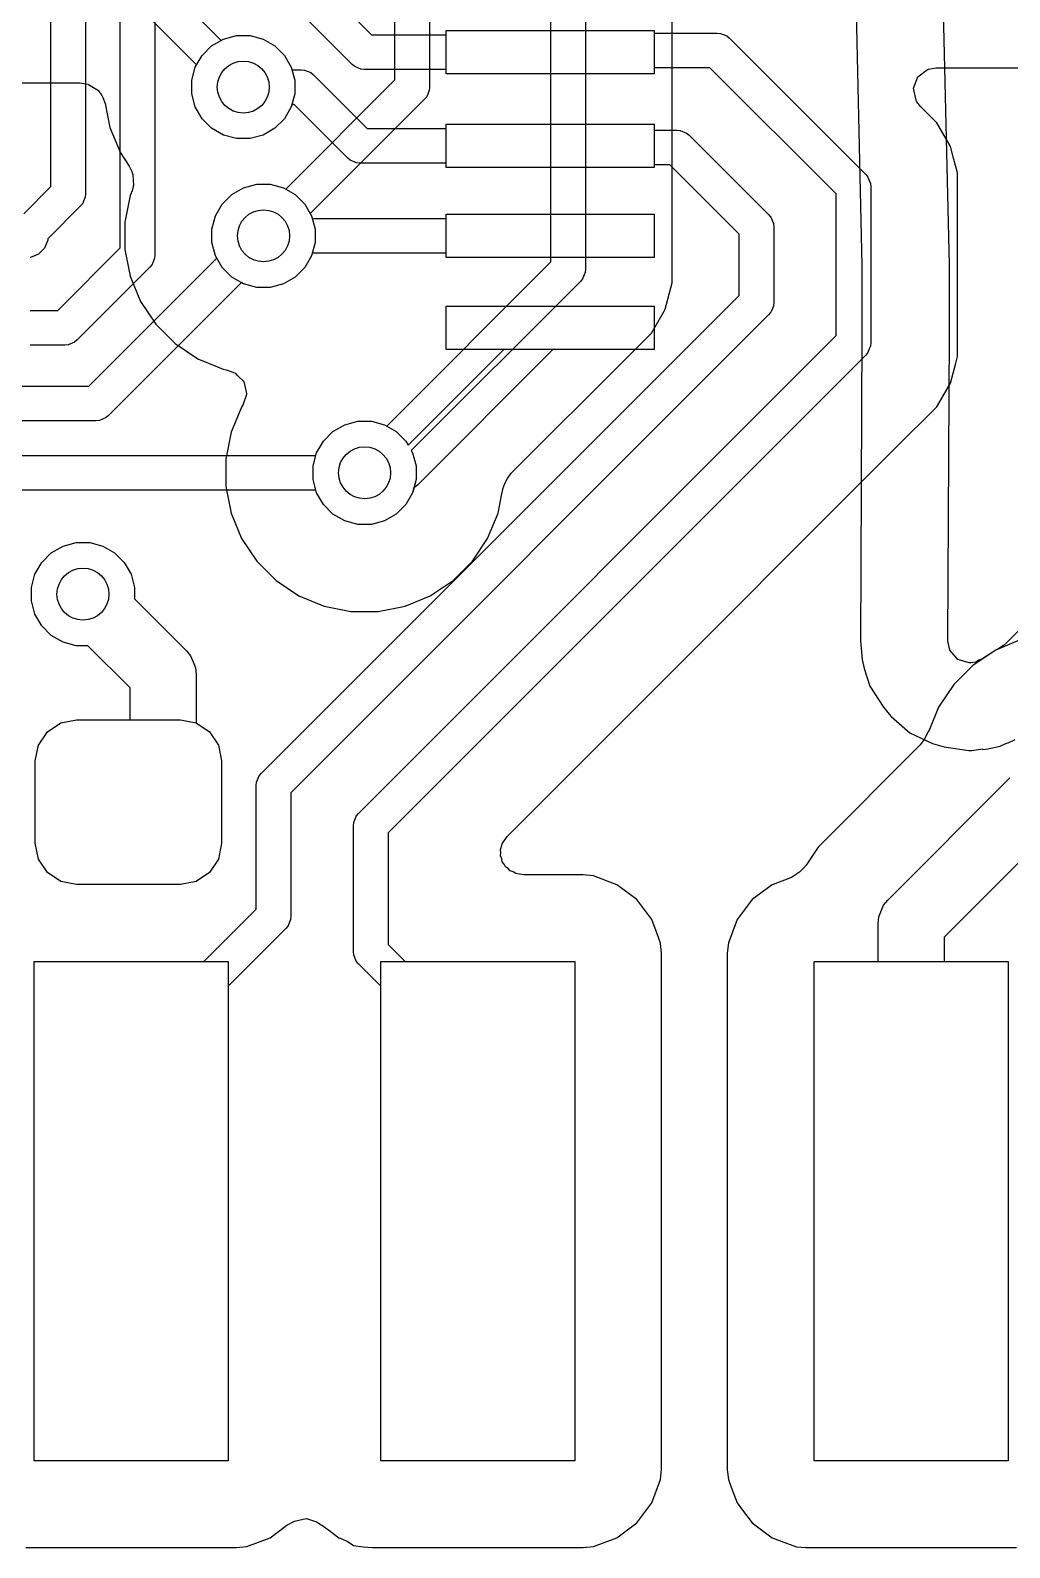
# Model space of a CAD drawing. Header units: millimetres. Extents: x 87.1 to 142.6, y -85.7 to -60.8.
# Drawn here: x 127.1 to 132.75, y -76.3 to -67.55 of the extents above; entities that cross this region are included whole.
import ezdxf

# ---------------------------------------------------------------- set-up
doc = ezdxf.new("R2010")
doc.units = ezdxf.units.MM
for name, color, linetype, true_color in [('B.Cu', 153, 'CONTINUOUS', 0x4d7fc4), ('F.Cu', 13, 'CONTINUOUS', 0xc83434), ('F.Mask', 201, 'CONTINUOUS', 0xd864ff), ('F.Paste', 253, 'CONTINUOUS', 0xb4a09a)]:
    doc.layers.add(name, color=color, linetype=linetype, true_color=true_color)

msp = doc.modelspace()

# ---------------------------------------------------------------- linework, layer by layer
at = {"layer": 'B.Cu', "linetype": 'CONTINUOUS'}
for p, q in [((129.2, -67.833578), (129.2, -62.75613)), ((129.4, -62.75613), (129.4, -67.875)), ((130.1, -68.883578), (130.1, -62.73113)), ((130.3, -62.73113), (130.3, -68.925)), ((130.8005, -68.83659), (130.8005, -64.739143)), ((131.797598, -64.739143), (131.894466, -68.9044)), ((132.4, -68.9), (132.302962, -64.727389)), ((127.770711, -67.179289), (128.196921, -67.605499)), ((128.055499, -67.746921), (127.658578, -67.35)), ((128.196921, -67.605499), (128.210195, -67.597836)), ((128.210195, -67.597836), (128.285842, -67.577567)), ((128.285842, -67.577567), (128.364158, -67.577567)), ((128.364158, -67.577567), (128.439805, -67.597836)), ((128.439805, -67.597836), (128.507628, -67.636994)), ((128.507628, -67.636994), (128.563006, -67.692372)), ((128.563006, -67.692372), (128.602164, -67.760195)), ((128.027567, -67.835842), (128.047836, -67.760195)), ((128.047836, -67.760195), (128.055499, -67.746921)), ((128.602164, -67.760195), (128.622433, -67.835842)), ((122.513472, -67.8505), (127.382074, -67.8505)), ((127.382074, -67.8505), (127.41662, -67.85541)), ((127.41662, -67.85541), (127.416931, -67.855499)), ((127.416931, -67.855499), (127.429343, -67.859144)), ((127.429343, -67.859144), (127.42994, -67.859274)), ((127.42994, -67.859274), (127.432536, -67.860027)), ((127.432536, -67.860027), (127.460332, -67.877762)), ((127.460332, -67.877762), (127.488738, -67.894613)), ((127.488738, -67.894613), (127.490439, -67.896972)), ((127.490439, -67.896972), (127.491437, -67.897609)), ((127.491437, -67.897609), (127.492388, -67.899675)), ((127.492388, -67.899675), (127.50682, -67.919686)), ((127.50682, -67.919686), (127.514853, -67.934396)), ((128.027567, -67.914158), (128.027567, -67.835842)), ((128.047836, -67.989805), (128.027567, -67.914158)), ((128.569878, -68.463699), (129.2, -67.833578)), ((128.622433, -67.914158), (128.602164, -67.989805)), ((128.622433, -67.835842), (128.622433, -67.914158)), ((129.398079, -67.894509), (129.383147, -67.930557)), ((129.4, -67.875), (129.398079, -67.894509)), ((127.514853, -67.934396), (127.52764, -67.969635)), ((127.52764, -67.969635), (127.555259, -68.108484)), ((128.086994, -68.057628), (128.047836, -67.989805)), ((128.602164, -67.989805), (128.563006, -68.057628)), ((129.370711, -67.945711), (128.7113, -68.605121)), ((129.383147, -67.930557), (129.370711, -67.945711)), ((128.142372, -68.113006), (128.086994, -68.057628)), ((128.563006, -68.057628), (128.507628, -68.113006)), ((127.555259, -68.108484), (127.55526, -68.108488)), ((127.55526, -68.108488), (127.555261, -68.108491)), ((127.555261, -68.108491), (127.555264, -68.108501)), ((127.555264, -68.108501), (127.555267, -68.108509)), ((127.555267, -68.108509), (127.555272, -68.108523)), ((127.555272, -68.108523), (127.615598, -68.254165)), ((128.210195, -68.152164), (128.142372, -68.113006)), ((128.285842, -68.172433), (128.210195, -68.152164)), ((128.364158, -68.172433), (128.285842, -68.172433)), ((128.439805, -68.152164), (128.364158, -68.172433)), ((128.507628, -68.113006), (128.439805, -68.152164)), ((127.615598, -68.254165), (127.615612, -68.254191)), ((127.615612, -68.254191), (127.666507, -68.33036)), ((127.666507, -68.33036), (127.672317, -68.342504)), ((127.672317, -68.342504), (127.681738, -68.362194)), ((127.681738, -68.362194), (127.688009, -68.382219)), ((127.688009, -68.382219), (127.691503, -68.442386)), ((127.691503, -68.442386), (127.690251, -68.448986)), ((128.326995, -68.456036), (128.402642, -68.435767)), ((128.402642, -68.435767), (128.480958, -68.435767)), ((128.480958, -68.435767), (128.556605, -68.456036)), ((127.672058, -68.499715), (127.6413, -68.654348)), ((127.672061, -68.499705), (127.672058, -68.499714)), ((127.672058, -68.499714), (127.672058, -68.499715)), ((127.672064, -68.499697), (127.672061, -68.499705)), ((127.672073, -68.499675), (127.672064, -68.499697)), ((127.682987, -68.473323), (127.672073, -68.499675)), ((127.690251, -68.448986), (127.682987, -68.473323)), ((128.203794, -68.550572), (128.259172, -68.495194)), ((128.259172, -68.495194), (128.326995, -68.456036)), ((128.556605, -68.456036), (128.569878, -68.463699)), ((128.144367, -68.694042), (128.164636, -68.618395)), ((128.164636, -68.618395), (128.203794, -68.550572)), ((128.7113, -68.605121), (128.718964, -68.618395)), ((128.718964, -68.618395), (128.739233, -68.694042)), ((127.6413, -68.654348), (127.6413, -68.654353)), ((127.6413, -68.654353), (127.6413, -68.812046)), ((128.144367, -68.772358), (128.144367, -68.694042)), ((128.739233, -68.694042), (128.739233, -68.772358)), ((128.164636, -68.848005), (128.144367, -68.772358)), ((128.739233, -68.772358), (128.718964, -68.848005)), ((127.6413, -68.812048), (127.641299, -68.812048)), ((127.641299, -68.812048), (127.672057, -68.966671)), ((127.6413, -68.812046), (127.6413, -68.812048)), ((128.203794, -68.915828), (128.164636, -68.848005)), ((128.718964, -68.848005), (128.679806, -68.915828)), ((129.153078, -69.830499), (130.1, -68.883578)), ((130.800501, -68.836664), (130.8005, -68.83659)), ((130.800501, -68.838348), (130.800501, -68.836664)), ((130.800501, -68.845943), (130.800501, -68.838348)), ((130.800501, -69.004057), (130.800501, -68.845943)), ((127.672057, -68.966671), (127.672064, -68.966702)), ((127.672064, -68.966702), (127.732398, -69.112365)), ((128.259172, -68.971206), (128.203794, -68.915828)), ((128.679806, -68.915828), (128.624428, -68.971206)), ((130.298079, -68.944509), (130.283147, -68.980557)), ((130.3, -68.925), (130.298079, -68.944509)), ((131.894466, -68.9044), (131.8945, -68.907283)), ((131.8945, -68.907283), (131.8945, -69.298521)), ((132.4, -69.3), (132.4, -68.9)), ((128.326995, -69.010364), (128.259172, -68.971206)), ((128.402642, -69.030633), (128.326995, -69.010364)), ((128.480958, -69.030633), (128.402642, -69.030633)), ((128.556605, -69.010364), (128.480958, -69.030633)), ((128.624428, -68.971206), (128.556605, -69.010364)), ((130.270711, -68.995711), (129.2945, -69.971921)), ((130.283147, -68.980557), (130.270711, -68.995711)), ((130.759577, -69.156785), (130.800501, -69.004057)), ((127.732398, -69.112365), (127.732403, -69.112374)), ((127.732403, -69.112374), (127.732413, -69.112391)), ((127.732413, -69.112391), (127.820011, -69.24349)), ((130.68052, -69.293716), (130.752976, -69.168218)), ((130.752976, -69.168218), (130.752977, -69.168217)), ((130.752977, -69.168217), (130.755644, -69.163594)), ((130.755644, -69.163594), (130.755654, -69.163585)), ((130.755651, -69.163583), (130.755654, -69.163578)), ((130.755654, -69.163585), (130.755651, -69.163583)), ((130.755654, -69.163578), (130.759577, -69.156785)), ((127.820011, -69.24349), (127.820012, -69.243491)), ((127.820012, -69.243491), (127.820017, -69.243497)), ((127.820017, -69.243497), (127.931501, -69.354981)), ((130.568716, -69.40552), (130.68052, -69.293716)), ((131.894498, -69.299157), (131.885412, -71.069247)), ((131.8945, -69.298521), (131.894498, -69.299157)), ((132.390956, -71.062014), (132.4, -69.3)), ((127.931501, -69.354981), (127.931507, -69.354986)), ((127.931507, -69.354986), (127.931511, -69.354989)), ((127.931511, -69.354989), (128.062614, -69.44259)), ((130.551279, -69.422956), (130.568715, -69.40552)), ((130.568715, -69.40552), (130.568716, -69.40552)), ((128.062614, -69.44259), (128.062627, -69.442597)), ((128.062627, -69.442597), (128.176372, -69.489711)), ((128.176372, -69.489711), (128.208303, -69.502937)), ((129.871459, -70.102774), (130.551272, -69.42296)), ((130.551272, -69.42296), (130.551279, -69.422956)), ((128.208303, -69.502937), (128.225255, -69.506309)), ((128.225255, -69.506309), (128.232034, -69.507657)), ((128.232034, -69.507657), (128.23205, -69.507666)), ((128.23205, -69.507666), (128.265299, -69.519393)), ((128.265299, -69.519393), (128.277602, -69.525829)), ((128.277602, -69.525829), (128.290443, -69.538218)), ((128.290443, -69.538218), (128.293941, -69.540049)), ((128.293941, -69.540049), (128.295892, -69.543476)), ((128.295892, -69.543476), (128.327882, -69.574342)), ((128.327882, -69.574342), (128.343952, -69.642339)), ((128.34367, -69.647589), (128.322955, -69.709819)), ((128.343951, -69.642361), (128.34367, -69.647589)), ((128.343952, -69.642339), (128.343951, -69.642361)), ((128.3156, -69.72083), (128.255264, -69.866496)), ((128.315601, -69.720828), (128.3156, -69.72083)), ((128.315616, -69.720803), (128.315601, -69.720828)), ((128.322955, -69.709819), (128.315616, -69.720803)), ((128.842372, -69.861994), (128.910195, -69.822836)), ((128.910195, -69.822836), (128.985842, -69.802567)), ((128.985842, -69.802567), (129.064158, -69.802567)), ((129.064158, -69.802567), (129.139805, -69.822836)), ((129.139805, -69.822836), (129.153078, -69.830499)), ((128.255257, -69.866527), (128.2245, -70.02115)), ((128.255264, -69.866496), (128.255257, -69.866527)), ((128.747836, -69.985195), (128.786994, -69.917372)), ((128.786994, -69.917372), (128.842372, -69.861994)), ((128.2245, -70.02115), (128.2245, -70.021153)), ((128.2245, -70.021153), (128.2245, -70.178846)), ((128.727567, -70.060842), (128.747836, -69.985195)), ((129.2945, -69.971921), (129.302164, -69.985195)), ((129.302164, -69.985195), (129.322433, -70.060842)), ((128.727567, -70.139158), (128.727567, -70.060842)), ((129.322433, -70.060842), (129.322433, -70.139158)), ((129.849268, -70.132977), (129.871459, -70.102774)), ((128.2245, -70.178848), (128.224499, -70.178848)), ((128.224499, -70.178848), (128.255257, -70.333471)), ((128.2245, -70.178846), (128.2245, -70.178848)), ((128.747836, -70.214805), (128.727567, -70.139158)), ((129.322433, -70.139158), (129.302164, -70.214805)), ((129.815272, -70.230261), (129.822159, -70.195636)), ((129.822159, -70.195636), (129.823368, -70.192212)), ((129.823368, -70.192212), (129.833901, -70.162354)), ((129.833901, -70.162354), (129.849268, -70.132977)), ((128.786994, -70.282628), (128.747836, -70.214805)), ((128.842372, -70.338006), (128.786994, -70.282628)), ((129.263006, -70.282628), (129.207628, -70.338006)), ((129.302164, -70.214805), (129.263006, -70.282628)), ((129.794737, -70.333497), (129.815272, -70.230261)), ((128.255257, -70.333471), (128.255264, -70.333502)), ((128.255264, -70.333502), (128.315598, -70.479165)), ((128.910195, -70.377164), (128.842372, -70.338006)), ((129.207628, -70.338006), (129.139805, -70.377164)), ((129.734394, -70.479179), (129.794737, -70.333497)), ((128.985842, -70.397433), (128.910195, -70.377164)), ((129.064158, -70.397433), (128.985842, -70.397433)), ((129.139805, -70.377164), (129.064158, -70.397433)), ((128.315598, -70.479165), (128.315603, -70.479174)), ((128.315603, -70.479174), (128.315613, -70.479191)), ((128.315613, -70.479191), (128.403211, -70.61029)), ((129.646789, -70.610289), (129.734394, -70.479179)), ((128.403211, -70.61029), (128.403212, -70.610291)), ((128.403212, -70.610291), (128.403217, -70.610297)), ((128.403217, -70.610297), (128.514701, -70.721781)), ((129.535289, -70.721789), (129.646789, -70.610289)), ((128.514701, -70.721781), (128.514707, -70.721786)), ((128.514707, -70.721786), (128.514711, -70.721789)), ((128.514711, -70.721789), (128.645814, -70.80939)), ((129.404179, -70.809394), (129.535289, -70.721789)), ((128.645814, -70.80939), (128.645827, -70.809397)), ((128.645827, -70.809397), (128.791498, -70.869735)), ((128.791498, -70.869735), (128.791503, -70.869737)), ((128.791503, -70.869737), (128.946153, -70.900499)), ((129.103845, -70.900499), (129.258497, -70.869737)), ((129.258497, -70.869737), (129.404179, -70.809394)), ((128.946153, -70.900499), (128.946156, -70.9005)), ((128.946156, -70.9005), (128.946158, -70.9005)), ((128.946158, -70.9005), (129.103844, -70.9005)), ((129.103844, -70.9005), (129.103845, -70.900499)), ((131.885412, -71.069247), (131.885412, -71.069258)), ((131.885412, -71.069258), (131.896408, -71.176745)), ((132.390905, -71.071847), (132.390956, -71.062014)), ((132.812248, -71.062014), (132.666578, -71.122352)), ((132.401843, -71.12341), (132.390905, -71.071847)), ((132.447324, -71.176451), (132.401843, -71.12341)), ((132.666567, -71.122358), (132.586881, -71.175603)), ((132.666578, -71.122352), (132.666567, -71.122358)), ((131.896408, -71.176745), (131.907345, -71.228303)), ((131.907345, -71.228303), (131.907349, -71.228318)), ((131.907349, -71.228318), (131.940939, -71.331011)), ((132.514261, -71.196482), (132.447324, -71.176451)), ((132.517349, -71.196498), (132.514261, -71.196482)), ((132.520204, -71.19648), (132.517349, -71.196498)), ((132.522364, -71.195803), (132.520204, -71.19648)), ((132.552309, -71.191657), (132.522364, -71.195803)), ((132.568535, -71.181347), (132.552309, -71.191657)), ((132.586881, -71.175603), (132.568535, -71.181347)), ((131.940939, -71.331011), (132.018101, -71.452457)), ((132.018101, -71.452457), (132.062212, -71.503902)), ((132.062212, -71.503902), (132.063232, -71.505133)), ((132.063232, -71.505133), (132.063585, -71.505502)), ((132.063585, -71.505502), (132.063586, -71.505503)), ((132.063586, -71.505503), (132.171835, -71.600286)), ((132.171835, -71.600286), (132.302402, -71.660732)), ((132.302402, -71.660732), (132.369339, -71.680763)), ((132.369339, -71.680763), (132.511642, -71.701975)), ((132.621636, -71.69238), (132.692222, -71.677408)), ((132.692222, -71.677408), (132.729269, -71.660719)), ((132.729269, -71.660719), (132.73792, -71.658011)), ((132.73792, -71.658011), (132.737933, -71.658007)), ((132.737933, -71.658007), (132.779247, -71.638239)), ((132.511642, -71.701975), (132.511682, -71.701975)), ((132.511682, -71.701975), (132.51473, -71.701991)), ((132.51473, -71.701991), (132.520402, -71.701988)), ((132.520402, -71.701988), (132.520607, -71.701988)), ((132.520607, -71.701988), (132.523258, -71.701971)), ((132.523258, -71.701971), (132.523285, -71.70197)), ((132.523285, -71.70197), (132.523391, -71.70197)), ((132.523391, -71.70197), (132.529368, -71.701897)), ((132.529368, -71.701897), (132.591048, -71.691884)), ((132.591048, -71.691884), (132.591691, -71.696526)), ((132.591691, -71.696526), (132.621636, -71.69238))]:
    msp.add_line(p, q, dxfattribs=at)
at = {"layer": 'B.Cu'}
for centre in [(128.325, -67.875), (128.4418, -68.7332), (129.025, -70.1), (127.4, -70.8)]:
    msp.add_circle(centre, 0.15, dxfattribs=at)
at = {"layer": 'F.Cu', "linetype": 'CONTINUOUS'}
for p, q in [((127.4154, -64.3344), (127.4154, -68.490148)), ((127.2154, -68.448726), (127.2154, -64.524)), ((127.6154, -68.801778), (127.6154, -64.6136)), ((127.8154, -64.655021), (127.8154, -68.8432)), ((128.5945, -67.103078), (129.064622, -67.5732)), ((128.952489, -67.743911), (128.453078, -67.2445)), ((129.4954, -67.5732), (129.4954, -67.5482)), ((129.4954, -67.5482), (130.6954, -67.5482)), ((130.6954, -67.5482), (130.6954, -67.5632)), ((130.6954, -67.5632), (131.05918, -67.5632)), ((131.05918, -67.5632), (131.078689, -67.565121)), ((131.078689, -67.565121), (131.114737, -67.580053)), ((128.086994, -67.692372), (128.142372, -67.636994)), ((128.142372, -67.636994), (128.210195, -67.597836)), ((128.210195, -67.597836), (128.285842, -67.577567)), ((128.285842, -67.577567), (128.364158, -67.577567)), ((128.364158, -67.577567), (128.439805, -67.597836)), ((128.439805, -67.597836), (128.507628, -67.636994)), ((128.507628, -67.636994), (128.563006, -67.692372)), ((129.064622, -67.5732), (129.4954, -67.5732)), ((131.114737, -67.580053), (131.129891, -67.592489)), ((131.129891, -67.592489), (131.916255, -68.378854)), ((128.047836, -67.760195), (128.086994, -67.692372)), ((128.563006, -67.692372), (128.602164, -67.760195)), ((128.967643, -67.756347), (128.952489, -67.743911)), ((128.027567, -67.835842), (128.047836, -67.760195)), ((128.602164, -67.760195), (128.606131, -67.775)), ((128.606131, -67.775), (128.659314, -67.775)), ((128.659314, -67.775), (128.678823, -67.776921)), ((128.678823, -67.776921), (128.714871, -67.791853)), ((128.714871, -67.791853), (128.730025, -67.804289)), ((128.730025, -67.804289), (129.038937, -68.1132)), ((129.003691, -67.771279), (128.967643, -67.756347)), ((129.0232, -67.7732), (129.003691, -67.771279)), ((129.4954, -67.7732), (129.0232, -67.7732)), ((129.4954, -67.7982), (129.4954, -67.7732)), ((130.6954, -67.7982), (129.4954, -67.7982)), ((131.017758, -67.7632), (130.6954, -67.7632)), ((130.6954, -67.7632), (130.6954, -67.7982)), ((131.745544, -68.490985), (131.017758, -67.7632)), ((132.191779, -67.881543), (132.216191, -67.816077)), ((132.216191, -67.816077), (132.272119, -67.774203)), ((132.272119, -67.774203), (132.276003, -67.772754)), ((132.276003, -67.772754), (132.279339, -67.771511)), ((132.279339, -67.771511), (132.322653, -67.7637)), ((132.322653, -67.7637), (134.596891, -67.7637)), ((128.027567, -67.914158), (128.027567, -67.835842)), ((128.047836, -67.989805), (128.027567, -67.914158)), ((132.206635, -67.949812), (132.191779, -67.881543)), ((128.086994, -68.057628), (128.047836, -67.989805)), ((128.602164, -67.989805), (128.563006, -68.057628)), ((128.606131, -67.975), (128.602164, -67.989805)), ((128.617892, -67.975), (128.606131, -67.975)), ((128.926805, -68.283911), (128.617892, -67.975)), ((132.208399, -67.953043), (132.206635, -67.949812)), ((132.212057, -67.959741), (132.208399, -67.953043)), ((132.233204, -67.987987), (132.212057, -67.959741)), ((132.326057, -68.08084), (132.233204, -67.987987)), ((128.142372, -68.113006), (128.086994, -68.057628)), ((128.563006, -68.057628), (128.507628, -68.113006)), ((129.4954, -68.1132), (129.4954, -68.0882)), ((129.4954, -68.0882), (130.6954, -68.0882)), ((130.6954, -68.0882), (130.6954, -68.1232)), ((132.326062, -68.080846), (132.326057, -68.08084)), ((132.326068, -68.080854), (132.326062, -68.080846)), ((132.402776, -68.213719), (132.326068, -68.080854)), ((128.210195, -68.152164), (128.142372, -68.113006)), ((128.285842, -68.172433), (128.210195, -68.152164)), ((128.364158, -68.172433), (128.285842, -68.172433)), ((128.439805, -68.152164), (128.364158, -68.172433)), ((128.507628, -68.113006), (128.439805, -68.152164)), ((129.038937, -68.1132), (129.4954, -68.1132)), ((130.6954, -68.1232), (130.82722, -68.1232)), ((130.82722, -68.1232), (130.846729, -68.125121)), ((130.846729, -68.125121), (130.882777, -68.140053)), ((130.882777, -68.140053), (130.897931, -68.152489)), ((130.897931, -68.152489), (131.356255, -68.610813)), ((132.405121, -68.21778), (132.402776, -68.213719)), ((132.423037, -68.284644), (132.405121, -68.21778)), ((128.941958, -68.296348), (128.926805, -68.283911)), ((128.978006, -68.311279), (128.941958, -68.296348)), ((128.997515, -68.3132), (128.978006, -68.311279)), ((129.4954, -68.3132), (128.997515, -68.3132)), ((129.4954, -68.3382), (129.4954, -68.3132)), ((130.6954, -68.3382), (129.4954, -68.3382)), ((130.785798, -68.3232), (130.6954, -68.3232)), ((130.6954, -68.3232), (130.6954, -68.3382)), ((131.185544, -68.722946), (130.785798, -68.3232)), ((132.446045, -68.370508), (132.423037, -68.284644)), ((128.326995, -68.456036), (128.402642, -68.435767)), ((128.402642, -68.435767), (128.480958, -68.435767)), ((128.480958, -68.435767), (128.556605, -68.456036)), ((131.916255, -68.378854), (131.928692, -68.394007)), ((131.928692, -68.394007), (131.942643, -68.42769)), ((131.942643, -68.42769), (131.943623, -68.430055)), ((131.943623, -68.430055), (131.945544, -68.449564)), ((132.446045, -68.540965), (132.446045, -68.370508)), ((127.057926, -68.6062), (127.2154, -68.448726)), ((127.403929, -68.532712), (127.398547, -68.545706)), ((127.413479, -68.509657), (127.403929, -68.532712)), ((127.4154, -68.490148), (127.413479, -68.509657)), ((128.203794, -68.550572), (128.259172, -68.495194)), ((128.259172, -68.495194), (128.326995, -68.456036)), ((128.556605, -68.456036), (128.624428, -68.495194)), ((128.624428, -68.495194), (128.679806, -68.550572)), ((131.745544, -69.309014), (131.745544, -68.490985)), ((131.945544, -68.449564), (131.945544, -69.350436)), ((127.38611, -68.560859), (127.196908, -68.750061)), ((127.398547, -68.545706), (127.38611, -68.560859)), ((128.144367, -68.694042), (128.164636, -68.618395)), ((128.164636, -68.618395), (128.203794, -68.550572)), ((128.679806, -68.550572), (128.718964, -68.618395)), ((128.718964, -68.618395), (128.722931, -68.6332)), ((129.4954, -68.6332), (129.4954, -68.6082)), ((129.4954, -68.6082), (130.6954, -68.6082)), ((130.6954, -68.6082), (130.6954, -68.8582)), ((131.356255, -68.610813), (131.368691, -68.625967)), ((132.446044, -68.541016), (132.446045, -68.540965)), ((132.446044, -69.271379), (132.446044, -68.541016)), ((128.144367, -68.772358), (128.144367, -68.694042)), ((128.722931, -68.6332), (129.4954, -68.6332)), ((131.368691, -68.625967), (131.383623, -68.662015)), ((131.383623, -68.662015), (131.385544, -68.681524)), ((131.385544, -68.681524), (131.385544, -69.118476)), ((127.196908, -68.757976), (127.177945, -68.803757)), ((127.196908, -68.750061), (127.196908, -68.757976)), ((128.164636, -68.848005), (128.144367, -68.772358)), ((131.185544, -69.077054), (131.185544, -68.722946)), ((127.097124, -68.85776), (127.0954, -68.857929)), ((127.142905, -68.838797), (127.097124, -68.85776)), ((127.177945, -68.803757), (127.142905, -68.838797)), ((127.253978, -69.1632), (127.6154, -68.801778)), ((127.433578, -69.6), (128.172299, -68.861278)), ((127.813479, -68.862709), (127.798547, -68.898757)), ((127.8154, -68.8432), (127.813479, -68.862709)), ((128.172299, -68.861278), (128.164636, -68.848005)), ((128.718964, -68.848005), (128.679806, -68.915828)), ((128.722931, -68.8332), (128.718964, -68.848005)), ((129.4954, -68.8332), (128.722931, -68.8332)), ((129.4954, -68.8582), (129.4954, -68.8332)), ((130.6954, -68.8582), (129.4954, -68.8582)), ((127.786111, -68.91391), (127.366111, -69.333911)), ((127.798547, -68.898757), (127.786111, -68.91391)), ((128.679806, -68.915828), (128.624428, -68.971206)), ((128.313721, -69.0027), (127.545711, -69.770711)), ((128.326995, -69.010364), (128.313721, -69.0027)), ((128.402642, -69.030633), (128.326995, -69.010364)), ((128.480958, -69.030633), (128.402642, -69.030633)), ((128.556605, -69.010364), (128.480958, -69.030633)), ((128.624428, -68.971206), (128.556605, -69.010364)), ((128.429289, -71.833309), (131.185544, -69.077054)), ((129.4954, -69.3882), (129.4954, -69.1382)), ((129.4954, -69.1382), (130.6954, -69.1382)), ((130.6954, -69.1382), (130.6954, -69.3882)), ((131.383623, -69.137985), (131.372382, -69.165122)), ((131.385544, -69.118476), (131.383623, -69.137985)), ((134.707769, -69.102704), (132.72943, -71.081042)), ((127.0954, -69.1632), (127.253978, -69.1632)), ((131.356255, -69.189187), (128.6, -71.945442)), ((131.368691, -69.174033), (131.356255, -69.189187)), ((131.372382, -69.165122), (131.368691, -69.174033)), ((128.989269, -72.065289), (131.745544, -69.309014)), ((132.446044, -69.429494), (132.446044, -69.271379)), ((127.2954, -69.3632), (127.0954, -69.3632)), ((127.314909, -69.361279), (127.2954, -69.3632)), ((127.350957, -69.346347), (127.314909, -69.361279)), ((127.366111, -69.333911), (127.350957, -69.346347)), ((129.276475, -69.940702), (129.828978, -69.3882)), ((130.111822, -69.3882), (129.329311, -70.170711)), ((129.828978, -69.3882), (129.4954, -69.3882)), ((130.6954, -69.3882), (130.111822, -69.3882)), ((131.928691, -69.405994), (131.916254, -69.421147)), ((131.937159, -69.38555), (131.928691, -69.405994)), ((131.943623, -69.369945), (131.937159, -69.38555)), ((131.945544, -69.350436), (131.943623, -69.369945)), ((131.916254, -69.421147), (129.15998, -72.177421)), ((132.405121, -69.58222), (132.435668, -69.468216)), ((132.435668, -69.468216), (132.446044, -69.429494)), ((132.326064, -69.719152), (132.405121, -69.58222)), ((125.84482, -69.6), (127.433578, -69.6)), ((132.21426, -69.830956), (132.326064, -69.719152)), ((127.475, -69.8), (125.886241, -69.8)), ((127.494509, -69.798079), (127.475, -69.8)), ((127.530557, -69.783147), (127.494509, -69.798079)), ((127.545711, -69.770711), (127.530557, -69.783147)), ((128.842372, -69.861994), (128.910195, -69.822836)), ((128.910195, -69.822836), (128.985842, -69.802567)), ((128.985842, -69.802567), (129.064158, -69.802567)), ((129.064158, -69.802567), (129.139805, -69.822836)), ((129.139805, -69.822836), (129.207628, -69.861994)), ((132.196823, -69.848392), (132.214259, -69.830956)), ((132.214259, -69.830956), (132.21426, -69.830956)), ((128.747836, -69.985195), (128.786994, -69.917372)), ((128.786994, -69.917372), (128.842372, -69.861994)), ((129.207628, -69.861994), (129.263006, -69.917372)), ((129.263006, -69.917372), (129.276475, -69.940702)), ((130.423816, -71.621399), (132.196816, -69.848396)), ((132.196816, -69.848396), (132.196823, -69.848392)), ((126.23678, -70), (128.743869, -70)), ((128.743869, -70), (128.747836, -69.985195)), ((129.310208, -70.184782), (129.302164, -70.214805)), ((129.314157, -70.183147), (129.310208, -70.184782)), ((129.329311, -70.170711), (129.314157, -70.183147)), ((128.743869, -70.2), (126.278201, -70.2)), ((128.747836, -70.214805), (128.743869, -70.2)), ((128.786994, -70.282628), (128.747836, -70.214805)), ((128.842372, -70.338006), (128.786994, -70.282628)), ((129.263006, -70.282628), (129.207628, -70.338006)), ((129.302164, -70.214805), (129.263006, -70.282628)), ((128.910195, -70.377164), (128.842372, -70.338006)), ((129.207628, -70.338006), (129.139805, -70.377164)), ((128.985842, -70.397433), (128.910195, -70.377164)), ((129.064158, -70.397433), (128.985842, -70.397433)), ((129.139805, -70.377164), (129.064158, -70.397433)), ((127.217372, -70.561994), (127.285195, -70.522836)), ((127.285195, -70.522836), (127.360842, -70.502567)), ((127.360842, -70.502567), (127.439158, -70.502567)), ((127.439158, -70.502567), (127.514805, -70.522836)), ((127.514805, -70.522836), (127.582628, -70.561994)), ((127.122836, -70.685195), (127.161994, -70.617372)), ((127.161994, -70.617372), (127.217372, -70.561994)), ((127.582628, -70.561994), (127.638006, -70.617372)), ((127.638006, -70.617372), (127.677164, -70.685195)), ((127.102567, -70.760842), (127.122836, -70.685195)), ((127.677164, -70.685195), (127.697433, -70.760842)), ((127.102567, -70.839158), (127.102567, -70.760842)), ((127.697433, -70.760842), (127.697433, -70.828025)), ((127.122836, -70.914805), (127.102567, -70.839158)), ((127.697433, -70.828025), (127.997204, -71.127796)), ((127.161994, -70.982628), (127.122836, -70.914805)), ((127.217372, -71.038006), (127.161994, -70.982628)), ((127.285195, -71.077164), (127.217372, -71.038006)), ((127.360842, -71.097433), (127.285195, -71.077164)), ((127.428025, -71.097433), (127.360842, -71.097433)), ((127.672, -71.341408), (127.428025, -71.097433)), ((127.997204, -71.127796), (128.020896, -71.156664)), ((128.020896, -71.156664), (128.038767, -71.199809)), ((132.666568, -71.122357), (132.535467, -71.209955)), ((132.666569, -71.122356), (132.666568, -71.122357)), ((132.666571, -71.122355), (132.666569, -71.122356)), ((132.666575, -71.122352), (132.666571, -71.122355)), ((132.669292, -71.121227), (132.666575, -71.122352)), ((132.690729, -71.109768), (132.669292, -71.121227)), ((132.710643, -71.096461), (132.690729, -71.109768)), ((132.72943, -71.081042), (132.710643, -71.096461)), ((128.038767, -71.199809), (128.04934, -71.225335)), ((128.04934, -71.225335), (128.053, -71.2625)), ((132.535452, -71.209966), (132.423967, -71.321451)), ((132.535458, -71.209961), (132.535452, -71.209966)), ((132.535467, -71.209955), (132.535458, -71.209961)), ((128.053, -71.2625), (128.053, -71.543002)), ((132.423961, -71.321458), (132.336363, -71.452557)), ((132.423962, -71.321457), (132.423961, -71.321458)), ((132.423967, -71.321451), (132.423962, -71.321457)), ((127.672, -71.525), (127.672, -71.341408)), ((132.33635, -71.45258), (132.283514, -71.580139)), ((132.336353, -71.452574), (132.33635, -71.45258)), ((132.336363, -71.452557), (132.336353, -71.452574)), ((127.143079, -71.671613), (127.194562, -71.594562)), ((127.194562, -71.594562), (127.271613, -71.543079)), ((127.271613, -71.543079), (127.3625, -71.525)), ((127.3625, -71.525), (127.672, -71.525)), ((128.053, -71.543002), (128.053387, -71.543079)), ((128.053387, -71.543079), (128.130438, -71.594562)), ((128.130438, -71.594562), (128.181921, -71.671613)), ((132.278804, -71.590208), (132.25322, -71.639066)), ((132.283514, -71.580139), (132.278804, -71.590208)), ((127.125, -71.7625), (127.143079, -71.671613)), ((128.181921, -71.671613), (128.2, -71.7625)), ((129.847554, -72.19766), (130.423816, -71.621399)), ((132.23105, -71.669225), (131.641277, -72.258998)), ((132.25322, -71.639066), (132.23105, -71.669225)), ((127.125, -72.2375), (127.125, -71.7625)), ((128.2, -71.7625), (128.2, -72.2375)), ((128.401921, -71.884511), (128.416853, -71.848463)), ((128.416853, -71.848463), (128.429289, -71.833309)), ((128.4, -71.90402), (128.401921, -71.884511)), ((128.4, -72.616578), (128.4, -71.90402)), ((128.6, -71.945442), (128.6, -72.658)), ((132.043296, -72.564796), (132.748317, -71.859775)), ((128.95998, -72.136), (128.961901, -72.116491)), ((128.961901, -72.116491), (128.976833, -72.080443)), ((128.976833, -72.080443), (128.989269, -72.065289)), ((128.95998, -72.86198), (128.95998, -72.136)), ((129.15998, -72.177421), (129.15998, -72.820558)), ((129.822445, -72.233824), (129.847554, -72.19766)), ((133.017725, -72.129183), (132.3685, -72.778408)), ((127.143079, -72.328387), (127.125, -72.2375)), ((128.2, -72.2375), (128.181921, -72.328387)), ((129.809314, -72.274671), (129.819253, -72.240815)), ((129.811851, -72.292314), (129.809314, -72.274671)), ((129.809315, -72.30996), (129.811851, -72.292314)), ((129.819253, -72.240815), (129.822445, -72.233824)), ((131.641261, -72.259015), (131.57204, -72.362613)), ((131.641277, -72.258998), (131.641261, -72.259015)), ((127.194562, -72.405438), (127.143079, -72.328387)), ((128.181921, -72.328387), (128.130438, -72.405438)), ((129.816722, -72.32618), (129.809315, -72.30996)), ((129.819261, -72.343829), (129.816722, -72.32618)), ((129.830934, -72.357299), (129.819261, -72.343829)), ((129.83834, -72.373516), (129.830934, -72.357299)), ((129.853341, -72.383156), (129.83834, -72.373516)), ((129.865018, -72.396631), (129.853341, -72.383156)), ((131.557384, -72.380631), (131.533576, -72.40486)), ((131.57204, -72.362613), (131.557384, -72.380631)), ((127.271613, -72.456921), (127.194562, -72.405438)), ((127.3625, -72.475), (127.271613, -72.456921)), ((128.053387, -72.456921), (127.9625, -72.475)), ((128.130438, -72.405438), (128.053387, -72.456921)), ((129.882121, -72.401652), (129.865018, -72.396631)), ((129.897118, -72.41129), (129.882121, -72.401652)), ((129.907972, -72.414477), (129.897118, -72.41129)), ((129.942907, -72.4195), (129.907972, -72.414477)), ((130.284841, -72.4195), (129.942907, -72.4195)), ((130.285865, -72.4195), (130.284841, -72.4195)), ((130.285873, -72.4195), (130.285865, -72.4195)), ((130.285881, -72.4195), (130.285873, -72.4195)), ((130.285883, -72.419501), (130.285881, -72.4195)), ((130.345483, -72.425908), (130.285883, -72.419501)), ((130.480328, -72.476202), (130.345482, -72.425908)), ((130.345482, -72.425908), (130.345483, -72.425908)), ((131.488464, -72.434133), (131.375666, -72.476204)), ((131.533576, -72.40486), (131.488464, -72.434133)), ((127.9625, -72.475), (127.3625, -72.475)), ((130.48033, -72.476203), (130.480328, -72.476202)), ((130.480332, -72.476204), (130.48033, -72.476203)), ((130.480335, -72.476206), (130.480332, -72.476204)), ((130.522529, -72.507793), (130.480335, -72.476206)), ((130.595542, -72.56245), (130.522529, -72.507793)), ((131.375665, -72.476205), (131.260456, -72.56245)), ((131.375666, -72.476204), (131.375665, -72.476205)), ((128.096579, -72.92), (128.4, -72.616578)), ((130.595548, -72.562456), (130.595542, -72.56245)), ((130.606385, -72.576932), (130.595548, -72.562456)), ((130.681793, -72.677664), (130.606385, -72.576932)), ((131.26045, -72.562456), (131.174205, -72.677665)), ((131.260456, -72.56245), (131.26045, -72.562456)), ((131.99116, -72.662335), (132.019605, -72.593664)), ((132.019605, -72.593664), (132.043296, -72.564796)), ((128.570711, -72.72871), (128.238, -73.061421)), ((128.583148, -72.713557), (128.570711, -72.72871)), ((128.598079, -72.677509), (128.583148, -72.713557)), ((128.6, -72.658), (128.598079, -72.677509)), ((130.681795, -72.677668), (130.681793, -72.677664)), ((130.681797, -72.677671), (130.681795, -72.677668)), ((130.681798, -72.677673), (130.681797, -72.677671)), ((130.706699, -72.744439), (130.681798, -72.677673)), ((131.174203, -72.677668), (131.123908, -72.812516)), ((131.174205, -72.677665), (131.174203, -72.677668)), ((131.9875, -72.6995), (131.99116, -72.662335)), ((131.9875, -72.92), (131.9875, -72.6995)), ((129.15998, -72.820558), (129.259422, -72.92)), ((130.712661, -72.760423), (130.706699, -72.744439)), ((130.732091, -72.812517), (130.712661, -72.760423)), ((130.738499, -72.872128), (130.732091, -72.812517)), ((131.123908, -72.812516), (131.1175, -72.872125)), ((132.3685, -72.778408), (132.3685, -72.92)), ((128.961901, -72.881489), (128.95998, -72.86198)), ((128.976833, -72.917537), (128.961901, -72.881489)), ((130.7385, -75.847873), (130.738499, -72.872128)), ((131.1175, -72.872125), (131.1175, -75.847876)), ((127.118, -75.8), (127.118, -72.92)), ((127.118, -72.92), (128.096579, -72.92)), ((128.989269, -72.932691), (128.976833, -72.917537)), ((129.118, -73.061421), (128.989269, -72.932691)), ((129.259422, -72.92), (130.238, -72.92)), ((130.238, -72.92), (130.238, -75.8)), ((131.618, -75.8), (131.618, -72.92)), ((131.618, -72.92), (131.9875, -72.92)), ((132.3685, -72.92), (132.738, -72.92)), ((132.738, -72.92), (132.738, -75.8)), ((128.238, -73.061421), (128.238, -75.8)), ((129.118, -75.8), (129.118, -73.061421)), ((128.238, -75.8), (127.118, -75.8)), ((130.238, -75.8), (129.118, -75.8)), ((130.732091, -75.907483), (130.7385, -75.847873)), ((131.1175, -75.847876), (131.117659, -75.849806)), ((131.117659, -75.849806), (131.117885, -75.851454)), ((131.117885, -75.851454), (131.123907, -75.907482)), ((132.738, -75.8), (131.618, -75.8)), ((130.681796, -76.042331), (130.732091, -75.907483)), ((131.123907, -75.907482), (131.140253, -75.951307)), ((131.140253, -75.951307), (131.174202, -76.042328)), ((130.595546, -76.157546), (130.681796, -76.042331)), ((131.174202, -76.042328), (131.174206, -76.042335)), ((131.174206, -76.042335), (131.205893, -76.084663)), ((128.61184, -76.151026), (128.61964, -76.146763)), ((128.61964, -76.146763), (128.687905, -76.13188)), ((128.687905, -76.13188), (128.689679, -76.132006)), ((128.689679, -76.132006), (128.747925, -76.151377)), ((131.205893, -76.084663), (131.26045, -76.157542)), ((128.480331, -76.243796), (128.576653, -76.171688)), ((128.576653, -76.171688), (128.59148, -76.162156)), ((128.59148, -76.162156), (128.604675, -76.154942)), ((128.604675, -76.154942), (128.604676, -76.154943)), ((128.604676, -76.154943), (128.61184, -76.151026)), ((128.747925, -76.151377), (128.774482, -76.168443)), ((128.774482, -76.168443), (128.781749, -76.173487)), ((128.781749, -76.173487), (128.833147, -76.211964)), ((128.833147, -76.211964), (128.868576, -76.238486)), ((130.480331, -76.243796), (130.595546, -76.157546)), ((131.26045, -76.157542), (131.260452, -76.157544)), ((131.260452, -76.157544), (131.260455, -76.157547)), ((131.260455, -76.157547), (131.375664, -76.243793)), ((127.070127, -76.3005), (128.285872, -76.300499)), ((128.285872, -76.300499), (128.345483, -76.294091)), ((128.345483, -76.294091), (128.480331, -76.243796)), ((128.868576, -76.238486), (128.868578, -76.238488)), ((128.868578, -76.238488), (128.875772, -76.243874)), ((128.875772, -76.243874), (128.8777, -76.244554)), ((128.8777, -76.244554), (128.925157, -76.262254)), ((128.925157, -76.262254), (128.960512, -76.288721)), ((128.960512, -76.288721), (129.017444, -76.294835)), ((129.017444, -76.294835), (129.017443, -76.294839)), ((129.017443, -76.294839), (129.017458, -76.294836)), ((129.017458, -76.294836), (129.070127, -76.3005)), ((129.070127, -76.3005), (130.285872, -76.300499)), ((130.285872, -76.300499), (130.345483, -76.294091)), ((130.345483, -76.294091), (130.480331, -76.243796)), ((131.375664, -76.243793), (131.375671, -76.243797)), ((131.375671, -76.243797), (131.510517, -76.294091)), ((131.510517, -76.294091), (131.510516, -76.294091)), ((131.510516, -76.294091), (131.517444, -76.294835)), ((131.517444, -76.294835), (131.570127, -76.3005)), ((131.570127, -76.3005), (132.785872, -76.300499))]:
    msp.add_line(p, q, dxfattribs=at)
at = {"layer": 'F.Cu'}
for centre in [(128.325, -67.875), (128.4418, -68.7332), (129.025, -70.1), (127.4, -70.8)]:
    msp.add_circle(centre, 0.15, dxfattribs=at)
at = {"layer": 'F.Mask', "linetype": 'CONTINUOUS'}
for p, q in [((129.4954, -67.7982), (129.4954, -67.5482)), ((129.4954, -67.5482), (130.6954, -67.5482)), ((130.6954, -67.5482), (130.6954, -67.7982)), ((130.6954, -67.7982), (129.4954, -67.7982)), ((129.4954, -68.3382), (129.4954, -68.0882)), ((129.4954, -68.0882), (130.6954, -68.0882)), ((130.6954, -68.0882), (130.6954, -68.3382)), ((130.6954, -68.3382), (129.4954, -68.3382)), ((129.4954, -68.8582), (129.4954, -68.6082)), ((129.4954, -68.6082), (130.6954, -68.6082)), ((130.6954, -68.6082), (130.6954, -68.8582)), ((130.6954, -68.8582), (129.4954, -68.8582)), ((129.4954, -69.3882), (129.4954, -69.1382)), ((129.4954, -69.1382), (130.6954, -69.1382)), ((130.6954, -69.1382), (130.6954, -69.3882)), ((130.6954, -69.3882), (129.4954, -69.3882)), ((127.143079, -71.671613), (127.194562, -71.594562)), ((127.194562, -71.594562), (127.271613, -71.543079)), ((127.271613, -71.543079), (127.3625, -71.525)), ((127.3625, -71.525), (127.9625, -71.525)), ((127.9625, -71.525), (128.053387, -71.543079)), ((128.053387, -71.543079), (128.130438, -71.594562)), ((128.130438, -71.594562), (128.181921, -71.671613)), ((127.125, -71.7625), (127.143079, -71.671613)), ((128.181921, -71.671613), (128.2, -71.7625)), ((127.125, -72.2375), (127.125, -71.7625)), ((128.2, -71.7625), (128.2, -72.2375)), ((127.143079, -72.328387), (127.125, -72.2375)), ((128.2, -72.2375), (128.181921, -72.328387)), ((127.194562, -72.405438), (127.143079, -72.328387)), ((128.181921, -72.328387), (128.130438, -72.405438)), ((127.271613, -72.456921), (127.194562, -72.405438)), ((127.3625, -72.475), (127.271613, -72.456921)), ((128.053387, -72.456921), (127.9625, -72.475)), ((128.130438, -72.405438), (128.053387, -72.456921)), ((127.9625, -72.475), (127.3625, -72.475)), ((127.118, -75.8), (127.118, -72.92)), ((127.118, -72.92), (128.238, -72.92)), ((128.238, -72.92), (128.238, -75.8)), ((129.118, -75.8), (129.118, -72.92)), ((129.118, -72.92), (130.238, -72.92)), ((130.238, -72.92), (130.238, -75.8)), ((131.618, -75.8), (131.618, -72.92)), ((131.618, -72.92), (132.738, -72.92)), ((132.738, -72.92), (132.738, -75.8)), ((128.238, -75.8), (127.118, -75.8)), ((130.238, -75.8), (129.118, -75.8)), ((132.738, -75.8), (131.618, -75.8))]:
    msp.add_line(p, q, dxfattribs=at)
at = {"layer": 'F.Paste', "linetype": 'CONTINUOUS'}
for p, q in [((129.4954, -67.7982), (129.4954, -67.5482)), ((129.4954, -67.5482), (130.6954, -67.5482)), ((130.6954, -67.5482), (130.6954, -67.7982)), ((130.6954, -67.7982), (129.4954, -67.7982)), ((129.4954, -68.3382), (129.4954, -68.0882)), ((129.4954, -68.0882), (130.6954, -68.0882)), ((130.6954, -68.0882), (130.6954, -68.3382)), ((130.6954, -68.3382), (129.4954, -68.3382)), ((129.4954, -68.8582), (129.4954, -68.6082)), ((129.4954, -68.6082), (130.6954, -68.6082)), ((130.6954, -68.6082), (130.6954, -68.8582)), ((130.6954, -68.8582), (129.4954, -68.8582)), ((129.4954, -69.3882), (129.4954, -69.1382)), ((129.4954, -69.1382), (130.6954, -69.1382)), ((130.6954, -69.1382), (130.6954, -69.3882)), ((130.6954, -69.3882), (129.4954, -69.3882)), ((127.143079, -71.671613), (127.194562, -71.594562)), ((127.194562, -71.594562), (127.271613, -71.543079)), ((127.271613, -71.543079), (127.3625, -71.525)), ((127.3625, -71.525), (127.9625, -71.525)), ((127.9625, -71.525), (128.053387, -71.543079)), ((128.053387, -71.543079), (128.130438, -71.594562)), ((128.130438, -71.594562), (128.181921, -71.671613)), ((127.125, -71.7625), (127.143079, -71.671613)), ((128.181921, -71.671613), (128.2, -71.7625)), ((127.125, -72.2375), (127.125, -71.7625)), ((128.2, -71.7625), (128.2, -72.2375)), ((127.143079, -72.328387), (127.125, -72.2375)), ((128.2, -72.2375), (128.181921, -72.328387)), ((127.194562, -72.405438), (127.143079, -72.328387)), ((128.181921, -72.328387), (128.130438, -72.405438)), ((127.271613, -72.456921), (127.194562, -72.405438)), ((127.3625, -72.475), (127.271613, -72.456921)), ((128.053387, -72.456921), (127.9625, -72.475)), ((128.130438, -72.405438), (128.053387, -72.456921)), ((127.9625, -72.475), (127.3625, -72.475)), ((127.118, -75.8), (127.118, -72.92)), ((127.118, -72.92), (128.238, -72.92)), ((128.238, -72.92), (128.238, -75.8)), ((129.118, -75.8), (129.118, -72.92)), ((129.118, -72.92), (130.238, -72.92)), ((130.238, -72.92), (130.238, -75.8)), ((131.618, -75.8), (131.618, -72.92)), ((131.618, -72.92), (132.738, -72.92)), ((132.738, -72.92), (132.738, -75.8)), ((128.238, -75.8), (127.118, -75.8)), ((130.238, -75.8), (129.118, -75.8)), ((132.738, -75.8), (131.618, -75.8))]:
    msp.add_line(p, q, dxfattribs=at)

doc.saveas('drawing.dxf')
